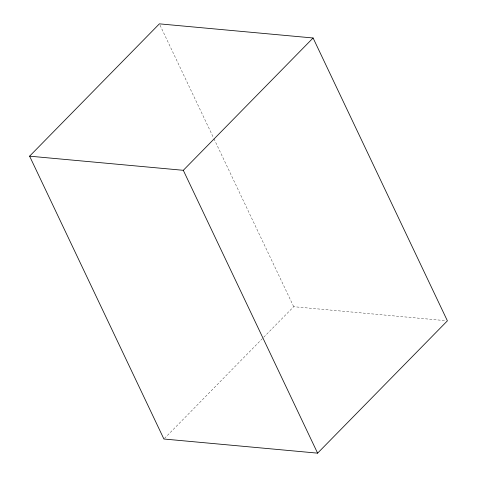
<?xml version="1.0" encoding="UTF-8"?>
<svg xmlns="http://www.w3.org/2000/svg" width="477" height="477" viewBox="0 0 477 477"><rect width="100%" height="100%" fill="white"/><g stroke="black" fill="none" stroke-linecap="round" stroke-linejoin="round"><path stroke-width="0.36" stroke-dasharray="2.38 1.79" d="M164.428 438.482L293.695 306.693L445.923 320.693M160.028 25.192L213.624 138.062M213.94 138.735L293.695 306.693"/><path stroke-width="0.72" d="M29.604 156.17L159.39 23.85L313.097 37.987L447.396 320.83L317.61 453.15L163.903 439.013L29.604 156.17L183.305 170.307L313.097 37.987M183.305 170.307L317.61 453.15"/></g></svg>
